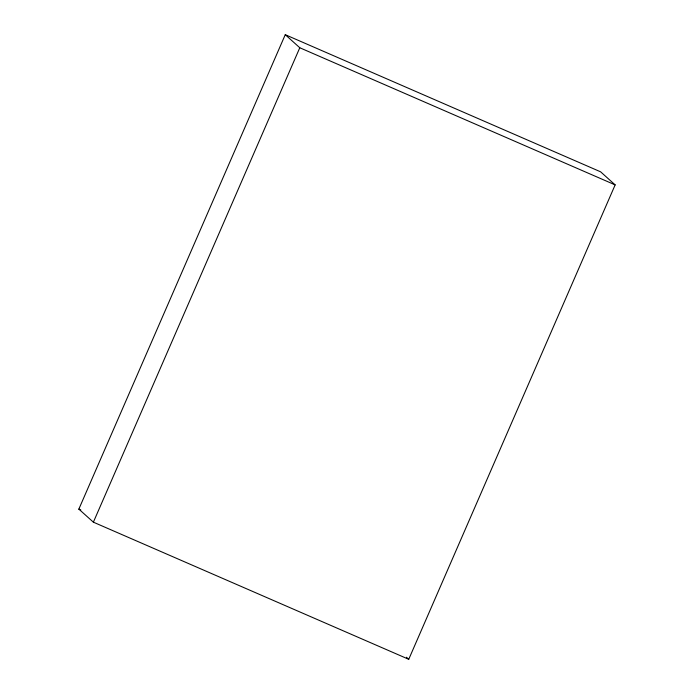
<?xml version="1.0" encoding="UTF-8"?>
<svg xmlns="http://www.w3.org/2000/svg" width="694" height="694" viewBox="0 0 694 694"><rect width="100%" height="100%" fill="white"/><g stroke="black" fill="none" stroke-linecap="round" stroke-linejoin="round"><path stroke-width="1.04" d="M78.847 509.118L285.26 34.7L600.622 171.826L615.153 184.882L408.74 659.3L93.378 522.174L78.847 509.118L80.825 509.986M93.378 522.174L299.791 47.756L285.26 34.7M299.791 47.756L615.153 184.882M406.45 657.235L408.74 659.3"/></g></svg>
